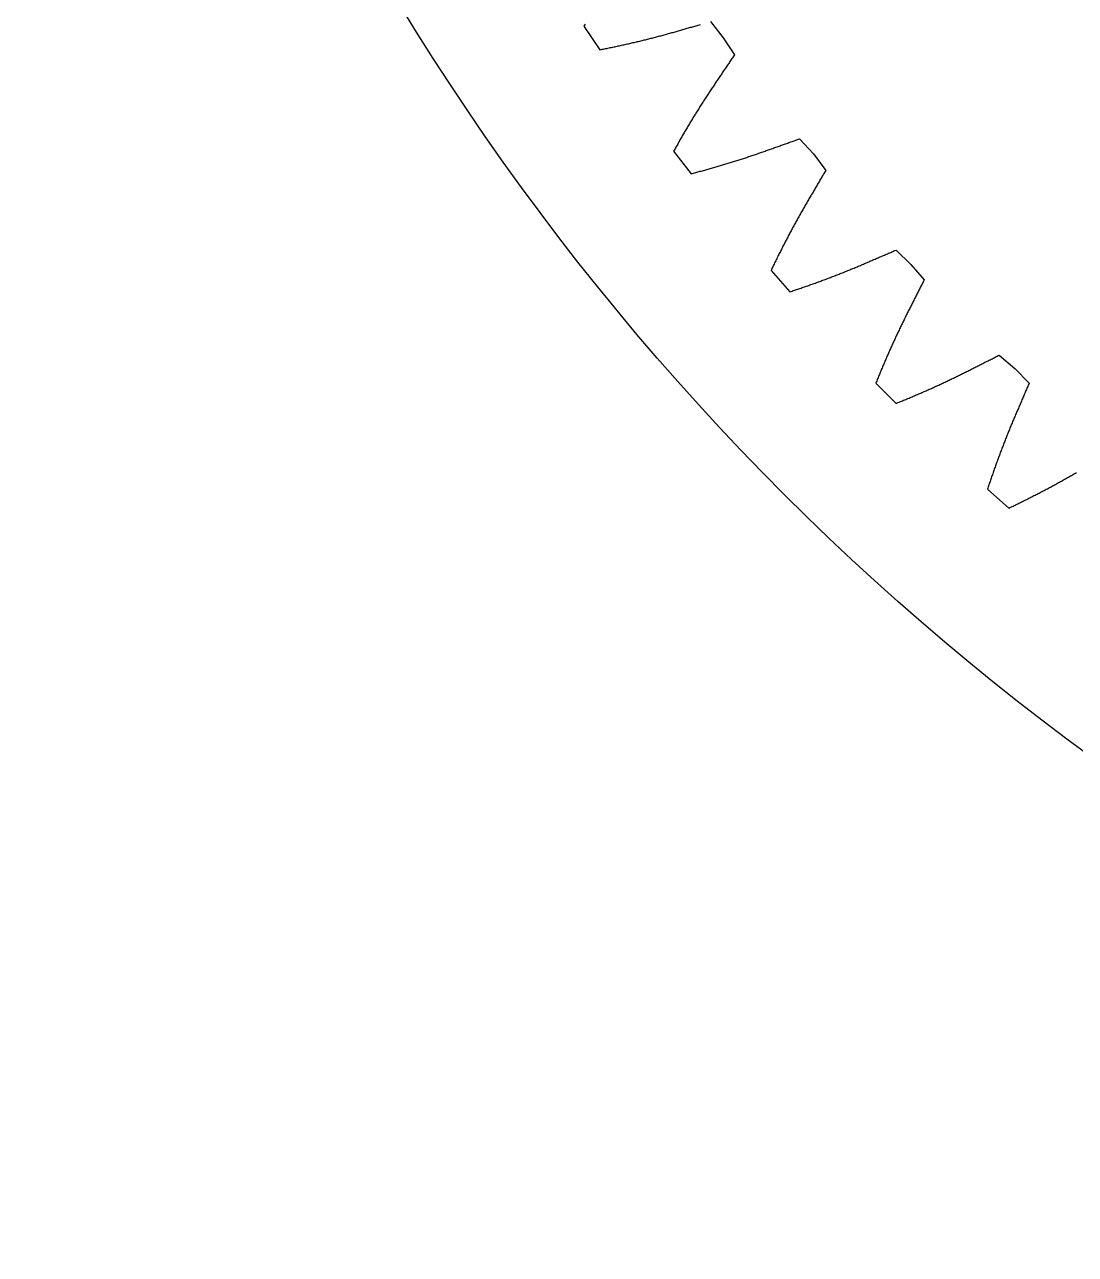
# Model space of a CAD drawing. Header units: metres. Extents: x -108 to 108, y -108 to 108.
# Drawn here: x -108.5 to -64.6, y -108.5 to -57.1 of the extents above; entities that cross this region are included whole.
import ezdxf

# ---------------------------------------------------------------- set-up
doc = ezdxf.new("R2010")
doc.units = ezdxf.units.M

msp = doc.modelspace()

# ---------------------------------------------------------------- linework, layer by layer
for points in [[(-85.056, -57.037), (-85.083, -57.078), (-85.109, -57.119), (-84.439, -58.106), (-84.391, -58.096), (-84.343, -58.087), (-84.295, -58.077), (-84.247, -58.068), (-84.199, -58.058), (-84.151, -58.049), (-84.103, -58.039), (-84.055, -58.029), (-84.007, -58.019), (-83.959, -58.009), (-83.911, -57.999), (-83.863, -57.989), (-83.816, -57.979), (-83.768, -57.969), (-83.72, -57.959), (-83.672, -57.949), (-83.625, -57.939), (-83.577, -57.928), (-83.53, -57.918), (-83.482, -57.908), (-83.435, -57.897), (-83.387, -57.887), (-83.34, -57.876), (-83.292, -57.865), (-83.245, -57.855), (-83.198, -57.844), (-83.15, -57.833), (-83.103, -57.822), (-83.056, -57.811), (-83.009, -57.8), (-82.962, -57.789), (-82.914, -57.778), (-82.867, -57.767), (-82.82, -57.756), (-82.773, -57.745), (-82.726, -57.733), (-82.679, -57.722), (-82.632, -57.711), (-82.586, -57.699), (-82.539, -57.688), (-82.492, -57.676), (-82.445, -57.664), (-82.398, -57.653), (-82.352, -57.641), (-82.305, -57.629), (-82.258, -57.617), (-82.212, -57.605), (-82.165, -57.593), (-82.119, -57.581), (-82.072, -57.569), (-82.026, -57.557), (-81.98, -57.545), (-81.933, -57.532), (-81.887, -57.52), (-81.841, -57.507), (-81.794, -57.495), (-81.748, -57.482), (-81.702, -57.47), (-81.656, -57.457), (-81.61, -57.444), (-81.564, -57.432), (-81.518, -57.419), (-81.472, -57.406), (-81.426, -57.393), (-81.38, -57.38), (-81.334, -57.367), (-81.288, -57.354), (-81.243, -57.341), (-81.197, -57.328), (-81.151, -57.314), (-81.105, -57.301), (-81.059, -57.288), (-81.014, -57.275), (-80.968, -57.262), (-80.922, -57.249), (-80.876, -57.236), (-80.83, -57.222), (-80.784, -57.209), (-80.739, -57.196), (-80.693, -57.183), (-80.647, -57.17), (-80.601, -57.157), (-80.555, -57.144), (-80.509, -57.13), (-80.463, -57.117), (-80.418, -57.104), (-80.372, -57.091), (-80.326, -57.078), (-80.28, -57.065), (-80.234, -57.052)], [(-79.821, -56.933), (-79.284, -57.603), (-79.284, -57.603), (-78.813, -58.321), (-78.839, -58.361), (-78.866, -58.4), (-78.893, -58.44), (-78.92, -58.48), (-78.946, -58.519), (-78.973, -58.559), (-79, -58.598), (-79.026, -58.638), (-79.053, -58.677), (-79.08, -58.717), (-79.106, -58.756), (-79.133, -58.796), (-79.16, -58.836), (-79.186, -58.875), (-79.213, -58.915), (-79.24, -58.954), (-79.266, -58.994), (-79.293, -59.033), (-79.32, -59.073), (-79.346, -59.112), (-79.373, -59.152), (-79.4, -59.191), (-79.426, -59.231), (-79.453, -59.27), (-79.48, -59.31), (-79.506, -59.349), (-79.533, -59.389), (-79.56, -59.428), (-79.586, -59.468), (-79.613, -59.508), (-79.64, -59.547), (-79.666, -59.587), (-79.693, -59.626), (-79.719, -59.666), (-79.746, -59.705), (-79.773, -59.745), (-79.799, -59.785), (-79.825, -59.824), (-79.852, -59.864), (-79.878, -59.904), (-79.904, -59.944), (-79.931, -59.984), (-79.957, -60.024), (-79.983, -60.064), (-80.009, -60.104), (-80.035, -60.145), (-80.061, -60.185), (-80.087, -60.225), (-80.113, -60.266), (-80.139, -60.306), (-80.165, -60.347), (-80.191, -60.387), (-80.216, -60.428), (-80.242, -60.468), (-80.268, -60.509), (-80.293, -60.55), (-80.319, -60.591), (-80.344, -60.632), (-80.37, -60.673), (-80.395, -60.714), (-80.421, -60.755), (-80.446, -60.796), (-80.471, -60.837), (-80.497, -60.878), (-80.522, -60.919), (-80.547, -60.96), (-80.572, -61.002), (-80.597, -61.043), (-80.623, -61.085), (-80.648, -61.126), (-80.673, -61.168), (-80.697, -61.209), (-80.722, -61.251), (-80.747, -61.293), (-80.772, -61.334), (-80.797, -61.376), (-80.822, -61.418), (-80.846, -61.46), (-80.871, -61.502), (-80.895, -61.544), (-80.92, -61.586), (-80.944, -61.628), (-80.969, -61.67), (-80.993, -61.712), (-81.018, -61.754), (-81.042, -61.797), (-81.066, -61.839), (-81.091, -61.881), (-81.115, -61.924), (-81.139, -61.966), (-81.163, -62.009), (-81.187, -62.051), (-81.211, -62.094), (-81.235, -62.137), (-81.259, -62.179), (-81.283, -62.222), (-81.307, -62.265), (-81.331, -62.308), (-81.355, -62.351), (-80.624, -63.293), (-80.577, -63.281), (-80.529, -63.268), (-80.482, -63.256), (-80.434, -63.243), (-80.387, -63.23), (-80.34, -63.218), (-80.292, -63.205), (-80.245, -63.192), (-80.198, -63.18), (-80.151, -63.167), (-80.104, -63.154), (-80.057, -63.141), (-80.01, -63.128), (-79.963, -63.115), (-79.916, -63.102), (-79.869, -63.088), (-79.822, -63.075), (-79.775, -63.062), (-79.728, -63.049), (-79.681, -63.035), (-79.635, -63.022), (-79.588, -63.008), (-79.541, -62.995), (-79.495, -62.981), (-79.448, -62.968), (-79.401, -62.954), (-79.355, -62.94), (-79.308, -62.926), (-79.262, -62.912), (-79.216, -62.898), (-79.169, -62.885), (-79.123, -62.87), (-79.077, -62.856), (-79.03, -62.842), (-78.984, -62.828), (-78.938, -62.814), (-78.892, -62.8), (-78.846, -62.785), (-78.8, -62.771), (-78.754, -62.756), (-78.708, -62.742), (-78.662, -62.727), (-78.616, -62.713), (-78.57, -62.698), (-78.524, -62.683), (-78.478, -62.668), (-78.433, -62.654), (-78.387, -62.639), (-78.341, -62.624), (-78.296, -62.609), (-78.25, -62.594), (-78.205, -62.578), (-78.159, -62.563), (-78.114, -62.548), (-78.068, -62.533), (-78.023, -62.517), (-77.978, -62.502), (-77.932, -62.487), (-77.887, -62.471), (-77.842, -62.455), (-77.797, -62.44), (-77.752, -62.424), (-77.707, -62.408), (-77.662, -62.393), (-77.617, -62.377), (-77.572, -62.361), (-77.527, -62.345), (-77.482, -62.329), (-77.437, -62.313), (-77.392, -62.297), (-77.347, -62.281), (-77.302, -62.265), (-77.257, -62.249), (-77.212, -62.233), (-77.167, -62.217), (-77.123, -62.201), (-77.078, -62.185), (-77.033, -62.169), (-76.988, -62.153), (-76.943, -62.137), (-76.898, -62.121), (-76.853, -62.105), (-76.808, -62.089), (-76.763, -62.073), (-76.718, -62.057), (-76.673, -62.041), (-76.628, -62.025), (-76.583, -62.009), (-76.538, -61.993), (-76.494, -61.977), (-76.449, -61.961), (-76.404, -61.945), (-76.359, -61.929), (-76.314, -61.913), (-76.269, -61.897), (-76.224, -61.881), (-76.179, -61.865), (-76.134, -61.849), (-76.089, -61.833), (-75.51, -62.468), (-75.51, -62.468), (-74.995, -63.155), (-75.019, -63.196), (-75.044, -63.237), (-75.068, -63.278), (-75.092, -63.32), (-75.116, -63.361), (-75.14, -63.402), (-75.164, -63.443), (-75.188, -63.484), (-75.213, -63.525), (-75.237, -63.566), (-75.261, -63.608), (-75.285, -63.649), (-75.309, -63.69), (-75.333, -63.731), (-75.357, -63.772), (-75.382, -63.813), (-75.406, -63.854), (-75.43, -63.896), (-75.454, -63.937), (-75.478, -63.978), (-75.502, -64.019), (-75.526, -64.06), (-75.551, -64.101), (-75.575, -64.142), (-75.599, -64.183), (-75.623, -64.225), (-75.647, -64.266), (-75.671, -64.307), (-75.695, -64.348), (-75.719, -64.389), (-75.743, -64.43), (-75.768, -64.471), (-75.792, -64.512), (-75.816, -64.553), (-75.84, -64.595), (-75.864, -64.636), (-75.888, -64.677), (-75.912, -64.719), (-75.935, -64.76), (-75.959, -64.802), (-75.983, -64.843), (-76.006, -64.885), (-76.03, -64.926), (-76.054, -64.968), (-76.077, -65.01), (-76.101, -65.051), (-76.124, -65.093), (-76.148, -65.135), (-76.171, -65.177), (-76.194, -65.219), (-76.217, -65.261), (-76.241, -65.303), (-76.264, -65.345), (-76.287, -65.388), (-76.31, -65.43), (-76.333, -65.472), (-76.356, -65.514), (-76.379, -65.557), (-76.402, -65.599), (-76.425, -65.642), (-76.447, -65.684), (-76.47, -65.727), (-76.493, -65.77), (-76.515, -65.812), (-76.538, -65.855), (-76.561, -65.898), (-76.583, -65.941), (-76.605, -65.984), (-76.628, -66.026), (-76.65, -66.069), (-76.673, -66.112), (-76.695, -66.156), (-76.717, -66.199), (-76.739, -66.242), (-76.761, -66.285), (-76.784, -66.328), (-76.806, -66.372), (-76.828, -66.415), (-76.85, -66.458), (-76.871, -66.502), (-76.893, -66.545), (-76.915, -66.589), (-76.937, -66.632), (-76.959, -66.676), (-76.98, -66.72), (-77.002, -66.763), (-77.024, -66.807), (-77.045, -66.851), (-77.067, -66.895), (-77.088, -66.939), (-77.11, -66.983), (-77.131, -67.027), (-77.152, -67.071), (-77.174, -67.115), (-77.195, -67.159), (-77.216, -67.203), (-77.237, -67.248), (-77.258, -67.292), (-77.279, -67.336), (-76.491, -68.231), (-76.444, -68.215), (-76.398, -68.2), (-76.351, -68.184), (-76.305, -68.169), (-76.258, -68.153), (-76.212, -68.138), (-76.165, -68.122), (-76.119, -68.106), (-76.073, -68.091), (-76.026, -68.075), (-75.98, -68.059), (-75.934, -68.043), (-75.888, -68.027), (-75.842, -68.011), (-75.796, -67.995), (-75.75, -67.979), (-75.704, -67.963), (-75.658, -67.947), (-75.612, -67.93), (-75.566, -67.914), (-75.52, -67.898), (-75.475, -67.881), (-75.429, -67.865), (-75.383, -67.848), (-75.337, -67.832), (-75.292, -67.815), (-75.246, -67.799), (-75.201, -67.782), (-75.155, -67.765), (-75.11, -67.748), (-75.064, -67.731), (-75.019, -67.715), (-74.974, -67.698), (-74.928, -67.681), (-74.883, -67.664), (-74.838, -67.646), (-74.793, -67.629), (-74.748, -67.612), (-74.703, -67.595), (-74.658, -67.577), (-74.613, -67.56), (-74.568, -67.543), (-74.523, -67.525), (-74.478, -67.508), (-74.433, -67.49), (-74.389, -67.472), (-74.344, -67.455), (-74.299, -67.437), (-74.255, -67.419), (-74.21, -67.401), (-74.165, -67.383), (-74.121, -67.366), (-74.076, -67.348), (-74.032, -67.329), (-73.988, -67.311), (-73.943, -67.293), (-73.899, -67.275), (-73.855, -67.257), (-73.811, -67.238), (-73.767, -67.22), (-73.723, -67.202), (-73.679, -67.183), (-73.635, -67.164), (-73.591, -67.146), (-73.547, -67.127), (-73.503, -67.109), (-73.459, -67.09), (-73.415, -67.071), (-73.371, -67.052), (-73.328, -67.033), (-73.284, -67.015), (-73.24, -66.996), (-73.196, -66.977), (-73.152, -66.958), (-73.109, -66.94), (-73.065, -66.921), (-73.021, -66.902), (-72.977, -66.883), (-72.933, -66.864), (-72.889, -66.846), (-72.846, -66.827), (-72.802, -66.808), (-72.758, -66.789), (-72.714, -66.77), (-72.67, -66.752), (-72.626, -66.733), (-72.583, -66.714), (-72.539, -66.695), (-72.495, -66.677), (-72.451, -66.658), (-72.407, -66.639), (-72.363, -66.62), (-72.319, -66.601), (-72.276, -66.583), (-72.232, -66.564), (-72.188, -66.545), (-72.144, -66.526), (-72.1, -66.507), (-72.056, -66.488), (-71.439, -67.086), (-71.439, -67.086), (-70.882, -67.739), (-70.903, -67.782), (-70.925, -67.824), (-70.946, -67.867), (-70.968, -67.91), (-70.989, -67.952), (-71.011, -67.995), (-71.032, -68.037), (-71.054, -68.08), (-71.075, -68.123), (-71.097, -68.165), (-71.118, -68.208), (-71.14, -68.25), (-71.161, -68.293), (-71.183, -68.336), (-71.204, -68.378), (-71.226, -68.421), (-71.247, -68.463), (-71.269, -68.506), (-71.29, -68.548), (-71.312, -68.591), (-71.333, -68.633), (-71.355, -68.676), (-71.376, -68.719), (-71.398, -68.761), (-71.419, -68.804), (-71.441, -68.846), (-71.462, -68.889), (-71.484, -68.931), (-71.505, -68.974), (-71.527, -69.016), (-71.548, -69.059), (-71.57, -69.102), (-71.591, -69.144), (-71.613, -69.187), (-71.634, -69.229), (-71.655, -69.272), (-71.677, -69.315), (-71.698, -69.357), (-71.719, -69.4), (-71.74, -69.443), (-71.761, -69.486), (-71.782, -69.529), (-71.803, -69.572), (-71.824, -69.615), (-71.845, -69.658), (-71.866, -69.702), (-71.887, -69.745), (-71.907, -69.788), (-71.928, -69.831), (-71.949, -69.875), (-71.969, -69.918), (-71.99, -69.962), (-72.01, -70.005), (-72.031, -70.049), (-72.051, -70.092), (-72.071, -70.136), (-72.092, -70.18), (-72.112, -70.223), (-72.132, -70.267), (-72.152, -70.311), (-72.172, -70.355), (-72.192, -70.399), (-72.212, -70.443), (-72.232, -70.487), (-72.252, -70.531), (-72.272, -70.575), (-72.291, -70.619), (-72.311, -70.663), (-72.331, -70.708), (-72.35, -70.752), (-72.37, -70.796), (-72.39, -70.841), (-72.409, -70.885), (-72.428, -70.93), (-72.448, -70.974), (-72.467, -71.019), (-72.486, -71.063), (-72.506, -71.108), (-72.525, -71.153), (-72.544, -71.197), (-72.563, -71.242), (-72.582, -71.287), (-72.601, -71.332), (-72.62, -71.377), (-72.639, -71.422), (-72.658, -71.467), (-72.677, -71.512), (-72.695, -71.557), (-72.714, -71.602), (-72.733, -71.647), (-72.751, -71.692), (-72.77, -71.738), (-72.789, -71.783), (-72.807, -71.828), (-72.826, -71.874), (-72.844, -71.919), (-72.862, -71.965), (-72.881, -72.01), (-72.899, -72.056), (-72.056, -72.899), (-72.01, -72.881), (-71.965, -72.862), (-71.919, -72.844), (-71.874, -72.826), (-71.828, -72.807), (-71.783, -72.789), (-71.738, -72.77), (-71.692, -72.751), (-71.647, -72.733), (-71.602, -72.714), (-71.557, -72.695), (-71.512, -72.677), (-71.467, -72.658), (-71.422, -72.639), (-71.377, -72.62), (-71.332, -72.601), (-71.287, -72.582), (-71.242, -72.563), (-71.197, -72.544), (-71.153, -72.525), (-71.108, -72.506), (-71.063, -72.486), (-71.019, -72.467), (-70.974, -72.448), (-70.93, -72.428), (-70.885, -72.409), (-70.841, -72.39), (-70.796, -72.37), (-70.752, -72.35), (-70.708, -72.331), (-70.663, -72.311), (-70.619, -72.291), (-70.575, -72.272), (-70.531, -72.252), (-70.487, -72.232), (-70.443, -72.212), (-70.399, -72.192), (-70.355, -72.172), (-70.311, -72.152), (-70.267, -72.132), (-70.223, -72.112), (-70.18, -72.092), (-70.136, -72.071), (-70.092, -72.051), (-70.049, -72.031), (-70.005, -72.01), (-69.962, -71.99), (-69.918, -71.969), (-69.875, -71.949), (-69.831, -71.928), (-69.788, -71.907), (-69.745, -71.887), (-69.702, -71.866), (-69.658, -71.845), (-69.615, -71.824), (-69.572, -71.803), (-69.529, -71.782), (-69.486, -71.761), (-69.443, -71.74), (-69.4, -71.719), (-69.357, -71.698), (-69.315, -71.677), (-69.272, -71.655), (-69.229, -71.634), (-69.187, -71.613), (-69.144, -71.591), (-69.102, -71.57), (-69.059, -71.548), (-69.016, -71.527), (-68.974, -71.505), (-68.931, -71.484), (-68.889, -71.462), (-68.846, -71.441), (-68.804, -71.419), (-68.761, -71.398), (-68.719, -71.376), (-68.676, -71.355), (-68.633, -71.333), (-68.591, -71.312), (-68.548, -71.29), (-68.506, -71.269), (-68.463, -71.247), (-68.421, -71.226), (-68.378, -71.204), (-68.336, -71.183), (-68.293, -71.161), (-68.25, -71.14), (-68.208, -71.118), (-68.165, -71.097), (-68.123, -71.075), (-68.08, -71.054), (-68.037, -71.032), (-67.995, -71.011), (-67.952, -70.989), (-67.91, -70.968), (-67.867, -70.946), (-67.824, -70.925), (-67.782, -70.903), (-67.739, -70.882), (-67.086, -71.439), (-67.086, -71.439), (-66.488, -72.056), (-66.507, -72.1), (-66.526, -72.144), (-66.545, -72.188), (-66.564, -72.232), (-66.583, -72.276), (-66.601, -72.319), (-66.62, -72.363), (-66.639, -72.407), (-66.658, -72.451), (-66.677, -72.495), (-66.695, -72.539), (-66.714, -72.583), (-66.733, -72.626), (-66.752, -72.67), (-66.77, -72.714), (-66.789, -72.758), (-66.808, -72.802), (-66.827, -72.846), (-66.846, -72.889), (-66.864, -72.933), (-66.883, -72.977), (-66.902, -73.021), (-66.921, -73.065), (-66.94, -73.109), (-66.958, -73.152), (-66.977, -73.196), (-66.996, -73.24), (-67.015, -73.284), (-67.033, -73.328), (-67.052, -73.371), (-67.071, -73.415), (-67.09, -73.459), (-67.109, -73.503), (-67.127, -73.547), (-67.146, -73.591), (-67.164, -73.635), (-67.183, -73.679), (-67.202, -73.723), (-67.22, -73.767), (-67.238, -73.811), (-67.257, -73.855), (-67.275, -73.899), (-67.293, -73.943), (-67.311, -73.988), (-67.329, -74.032), (-67.348, -74.076), (-67.366, -74.121), (-67.383, -74.165), (-67.401, -74.21), (-67.419, -74.255), (-67.437, -74.299), (-67.455, -74.344), (-67.472, -74.389), (-67.49, -74.433), (-67.508, -74.478), (-67.525, -74.523), (-67.543, -74.568), (-67.56, -74.613), (-67.577, -74.658), (-67.595, -74.703), (-67.612, -74.748), (-67.629, -74.793), (-67.646, -74.838), (-67.664, -74.883), (-67.681, -74.928), (-67.698, -74.974), (-67.715, -75.019), (-67.731, -75.064), (-67.748, -75.11), (-67.765, -75.155), (-67.782, -75.201), (-67.799, -75.246), (-67.815, -75.292), (-67.832, -75.337), (-67.848, -75.383), (-67.865, -75.429), (-67.881, -75.475), (-67.898, -75.52), (-67.914, -75.566), (-67.93, -75.612), (-67.947, -75.658), (-67.963, -75.704), (-67.979, -75.75), (-67.995, -75.796), (-68.011, -75.842), (-68.027, -75.888), (-68.043, -75.934), (-68.059, -75.98), (-68.075, -76.026), (-68.091, -76.073), (-68.106, -76.119), (-68.122, -76.165), (-68.138, -76.212), (-68.153, -76.258), (-68.169, -76.305), (-68.184, -76.351), (-68.2, -76.398), (-68.215, -76.444), (-68.231, -76.491), (-67.336, -77.279), (-67.292, -77.258), (-67.248, -77.237), (-67.203, -77.216), (-67.159, -77.195), (-67.115, -77.174), (-67.071, -77.152), (-67.027, -77.131), (-66.983, -77.11), (-66.939, -77.088), (-66.895, -77.067), (-66.851, -77.045), (-66.807, -77.024), (-66.763, -77.002), (-66.72, -76.98), (-66.676, -76.959), (-66.632, -76.937), (-66.589, -76.915), (-66.545, -76.893), (-66.502, -76.871), (-66.458, -76.85), (-66.415, -76.828), (-66.372, -76.806), (-66.328, -76.784), (-66.285, -76.761), (-66.242, -76.739), (-66.199, -76.717), (-66.156, -76.695), (-66.112, -76.673), (-66.069, -76.65), (-66.026, -76.628), (-65.984, -76.605), (-65.941, -76.583), (-65.898, -76.561), (-65.855, -76.538), (-65.812, -76.515), (-65.77, -76.493), (-65.727, -76.47), (-65.684, -76.447), (-65.642, -76.425), (-65.599, -76.402), (-65.557, -76.379), (-65.514, -76.356), (-65.472, -76.333), (-65.43, -76.31), (-65.388, -76.287), (-65.345, -76.264), (-65.303, -76.241), (-65.261, -76.217), (-65.219, -76.194), (-65.177, -76.171), (-65.135, -76.148), (-65.093, -76.124), (-65.051, -76.101), (-65.01, -76.077), (-64.968, -76.054), (-64.926, -76.03), (-64.885, -76.006), (-64.843, -75.983), (-64.802, -75.959), (-64.76, -75.935), (-64.719, -75.912), (-64.677, -75.888), (-64.636, -75.864), (-64.595, -75.84), (-64.553, -75.816), (-64.512, -75.792)]]:
    msp.add_lwpolyline(points)
msp.add_circle((0, 0), 108.5)

doc.saveas('drawing.dxf')
